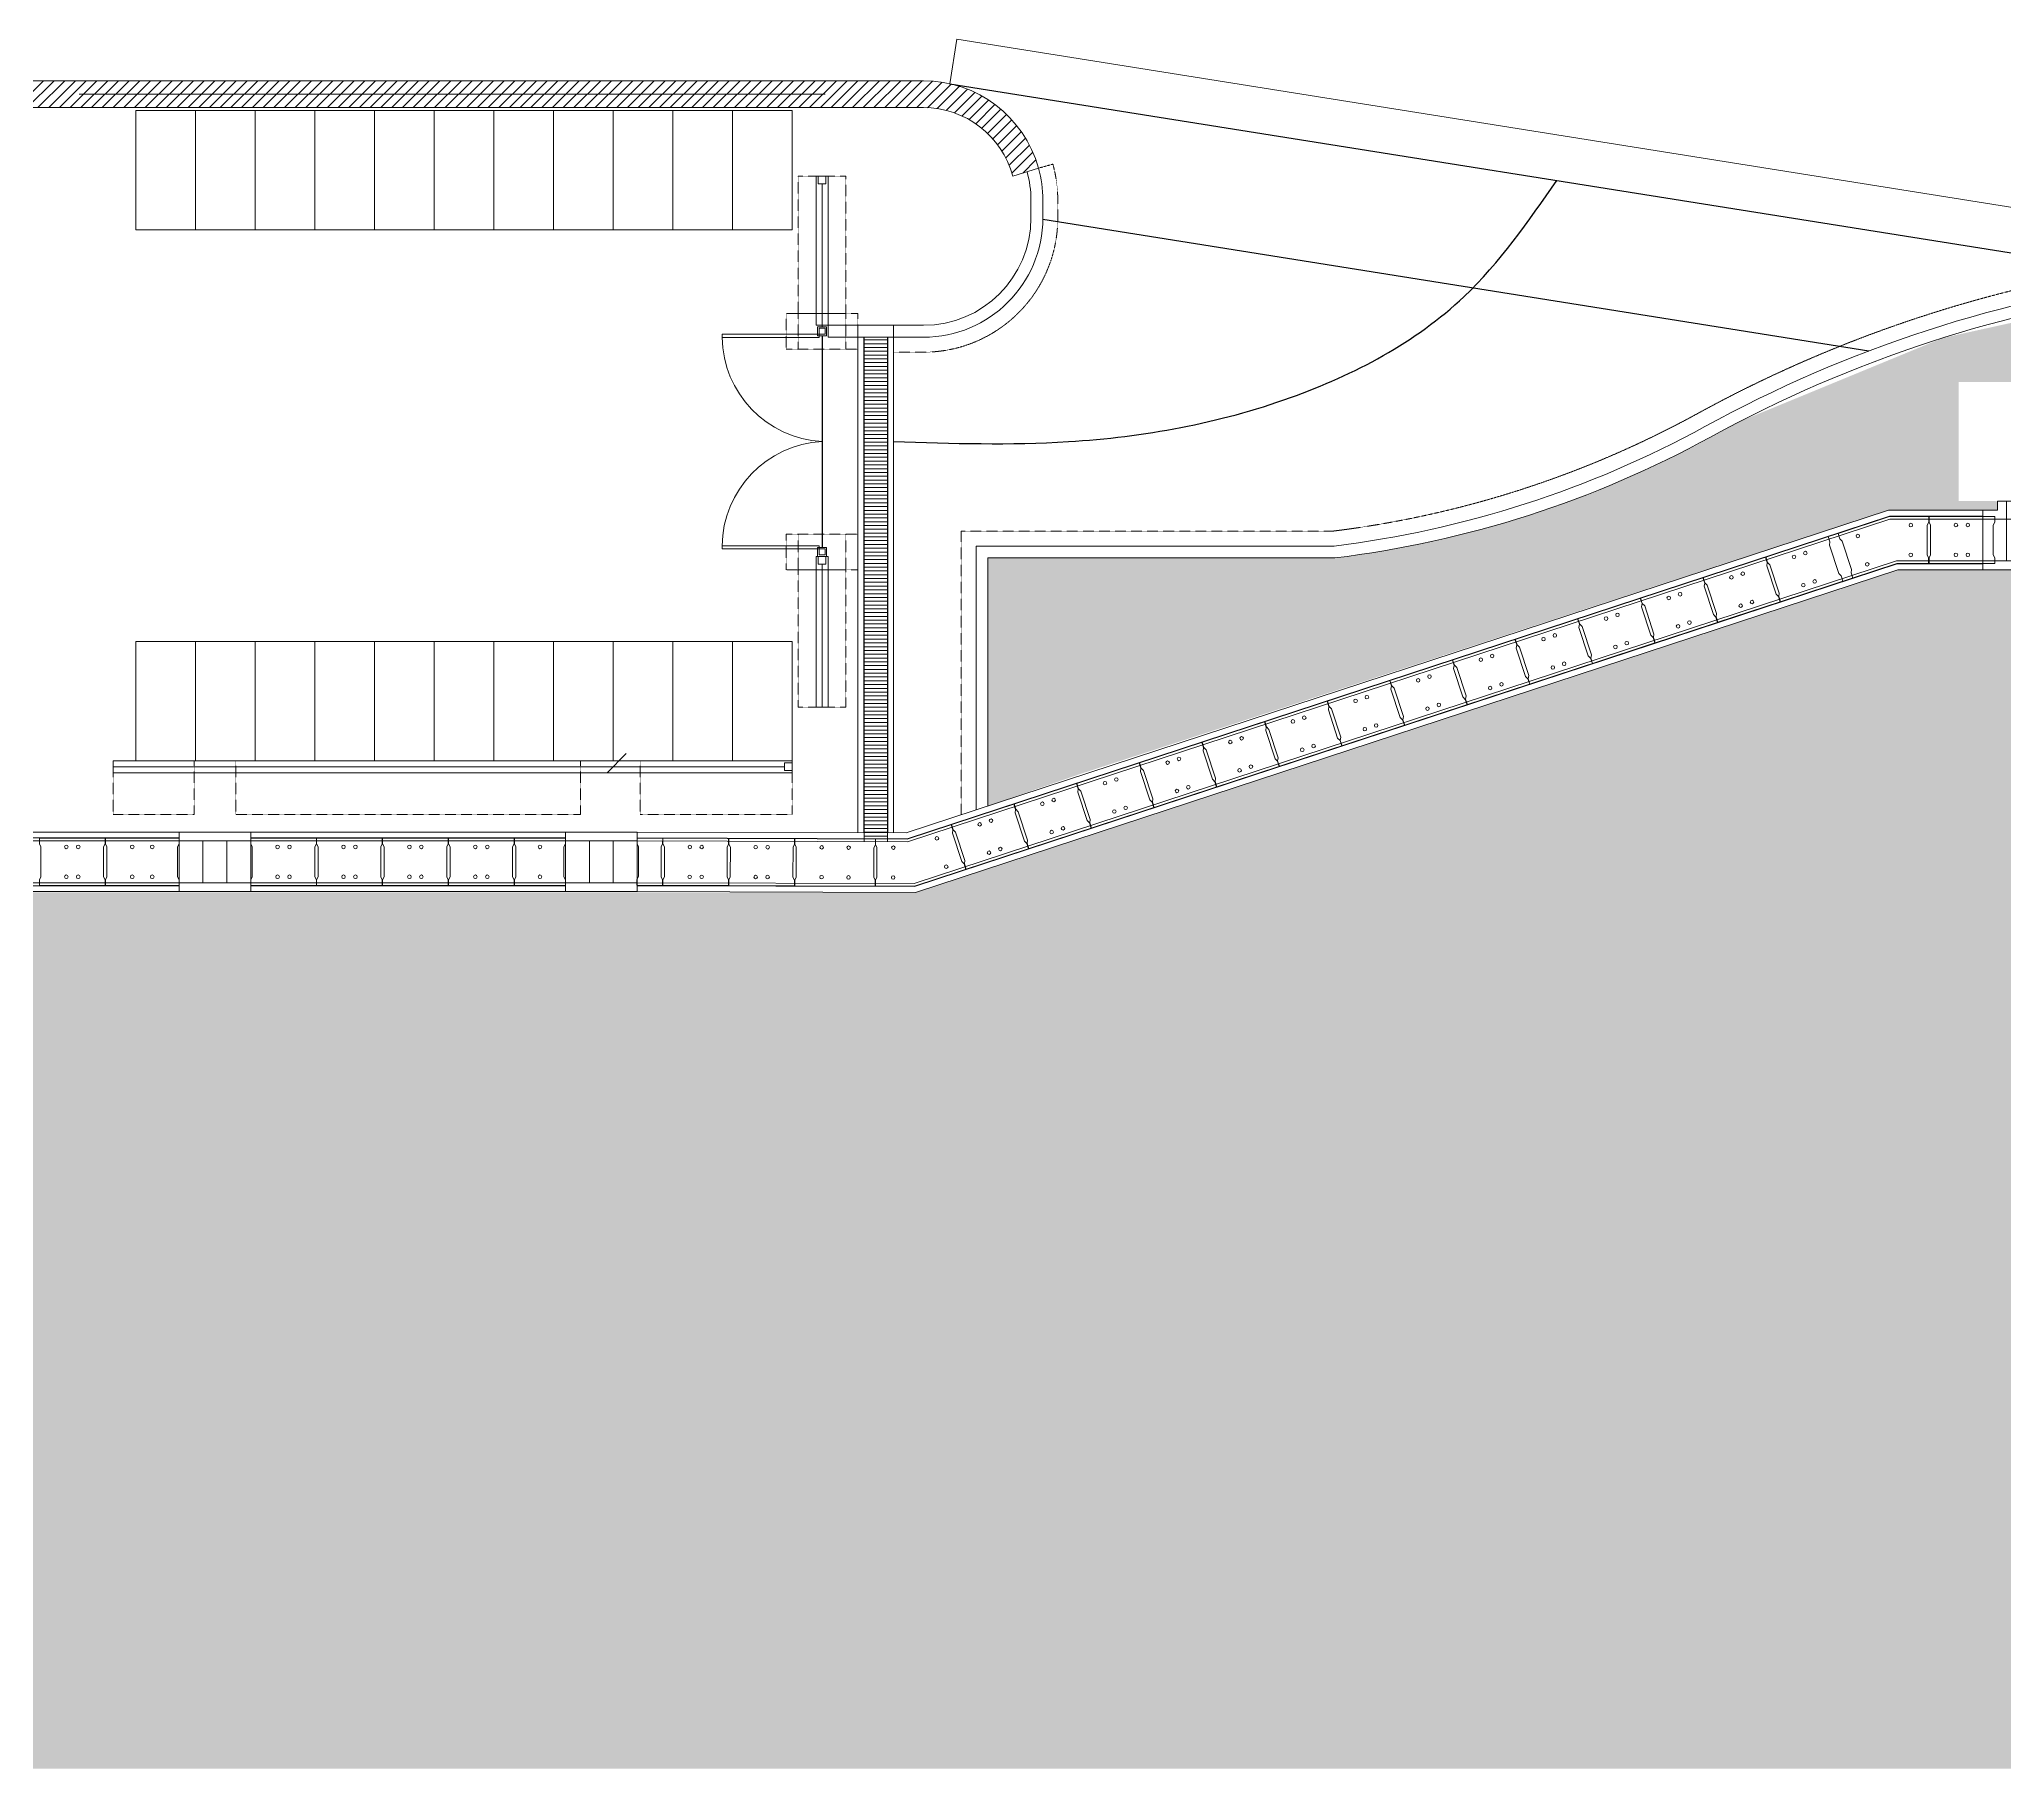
# Model space of a CAD drawing. Header units: millimetres. Extents: x -223101 to 128452, y -22249 to 35606.
# Drawn here: x 55582 to 88519, y -22249 to 6745 of the extents above; entities that cross this region are included whole.
import ezdxf

# ---------------------------------------------------------------- set-up
doc = ezdxf.new("R2010")
doc.units = ezdxf.units.MM
doc.linetypes.add('DASHED2', pattern=[0.375, 0.25, -0.125])
doc.layers.get('Defpoints').update_dxf_attribs({"color": 6})
doc.layers.add('00-Mepduong', color=21, linetype='Continuous')
doc.layers.add('8', color=8, linetype='Continuous')
for name, color, linetype, lineweight in [('1', 1, 'Continuous', 18), ('1.Fence Wall', 2, 'Continuous', 15), ('2.Crash Barrier', 4, 'Continuous', 15), ('3.Curb', 6, 'Continuous', 15), ('ANGLE', 6, 'Continuous', 9), ('ARC_DIM 250', 255, 'Continuous', 5), ('ARC_HATCH', 8, 'Continuous', 0), ('Foundation', 3, 'DASHED2', 9), ('gate', 5, 'Continuous', 9), ('L1-DRAINAGE-LONG_DITCH', 12, 'Continuous', 9), ('TAN CANG-profile- REVISE1$0$8', 17, 'Continuous', 0), ('Trench', 30, 'Continuous', 15), ('trench cover', 74, 'Continuous', 0)]:
    doc.layers.add(name, color=color, linetype=linetype, lineweight=lineweight)
doc.layers.add('ARC-PAKING-AR', color=9, linetype='Continuous', lineweight=0, true_color=0x808080)
doc.styles.add('Metro-Text', font='arial.ttf')
doc.dimstyles.new('A3-250', dxfattribs={"dimscale": 0.25, "dimtxt": 1.6, "dimasz": 1.2, "dimexe": 0.5, "dimexo": 1, "dimgap": 0.5, "dimtad": 3, "dimdec": 0, "dimlfac": 1000, "dimdsep": 46, "dimtxsty": 'Metro-Text', "dimcen": 0, "dimclrd": 256, "dimclre": 256, "dimclrt": 2, "dimazin": 0, "dimtfac": 1, "dimtdec": 0, "dimtix": 1, "dimtmove": 2, "dimatfit": 3, "dimfxl": 6, "dimtfill": 1, "dimtfillclr": 11, "dimtolj": 1, "dimlwd": -1, "dimlwe": -1, "dimarcsym": 2})

# ---------------------------------------------------------------- blocks, each defined once
blk = doc.blocks.new('pk')
at = {"layer": 'ARC-PAKING-AR'}
for points in [[(-10.99982973653823, 1.001886902842671), (-9.999829752370715, 1.001716802595183), (-10.00016995100304, -0.9982831686502323), (-11.0001699347049, -0.9981130686355755)], [(-9.999829753767699, 1.001715219812468), (-8.999829768203199, 1.001545120845549), (-9.0001699635759, -0.9984548486536369), (-10.00016995146871, -0.9982847517821938)], [(-8.999829767737538, 1.001543538062833), (-7.999829782173038, 1.001373439677991), (-8.000169980572537, -0.9986265321495011), (-9.000169964972883, -0.9984564313199371)], [(-7.999829782173038, 1.001371857011691), (-6.99982979753986, 1.00120175734628), (-7.000169994775206, -0.9987982128513977), (-8.000169980339706, -0.9986281146993861)], [(-6.99982979753986, 1.001200174447149), (-5.999829810811207, 1.001030076877214), (-6.000170010142028, -0.9989698951831087), (-7.000169992912561, -0.9987997950520366)], [(-5.999829810811207, 1.001028493861668), (-4.99982982641086, 1.000858394079842), (-5.000170024577528, -0.9991415764670819), (-6.000170010142028, -0.9989714785479009)], [(-4.999829827342182, 1.00085681094788), (-3.999829841777682, 1.000686712563038), (-4.000170038780198, -0.9993132583331317), (-5.000170024111867, -0.9991431593662128)], [(-3.999829841312021, 1.000685131293721), (-2.999829856678843, 1.000515030464157), (-3.000170054379851, -0.9994849405484274), (-4.000170038547367, -0.9993148405337706)], [(-2.999829857144505, 1.000513447797857), (-1.999829871580005, 1.000343348947354), (-2.000170067185536, -0.9996566206682473), (-3.000170053914189, -0.9994865230983123)], [(-1.999829871580005, 1.000341765931807), (-0.9998298860155046, 1.00017166743055), (-1.000170083949342, -0.9998283040476963), (-2.000170068349689, -0.9996582035673782)], [(-0.9998298855498433, 1.000170085113496), (0.0001701000146567822, 0.999999986262992), (-0.0001700981520116329, -0.9999999848660082), (-1.000170081853867, -0.9998298856662586)], [(-11.00134330056608, -7.898112533031963), (-10.00134331430309, -7.898282630951144), (-10.00168351223692, -9.898282602545805), (-11.00168349640444, -9.89811250276398)], [(-10.00134331453592, -7.898284214781597), (-9.001343329902738, -7.898454314563423), (-9.001683527138084, -9.898454284877516), (-10.00168351270258, -9.898284186725505)], [(-9.001343328971416, -7.89845589583274), (-8.001343343174085, -7.898625994916074), (-8.001683541806415, -9.898625966277905), (-9.00168352550827, -9.898455866496079)], [(-8.001343343872577, -7.898627578280866), (-7.001343359006569, -7.898797677480616), (-7.001683557406068, -9.898797648609616), (-8.001683542504907, -9.898627549526282)], [(-7.001343358308077, -7.898799259332009), (-6.001343374373391, -7.898969359463081), (-6.001683569978923, -9.898969328962266), (-7.001683556707576, -9.898799231392331)], [(-6.001343372045085, -7.898970940732397), (-5.001343389041722, -7.899141040514223), (-5.00168358697556, -9.899141012108885), (-6.001683570910245, -9.898970912327059)], [(-5.001343386713415, -7.899142622132786), (-4.00134340301156, -7.899312722263858), (-4.001683599781245, -9.89931269257795), (-5.001683586509898, -9.899142595124431)], [(-4.001343403942883, -7.899314304580912), (-3.001343415817246, -7.899484402849339), (-3.001683615148067, -9.899484375258908), (-4.001683600246906, -9.899314274662174)], [(-3.001343418378383, -7.899485986679792), (-2.001343432813883, -7.899656085879542), (-2.001683631213382, -9.899656057008542), (-3.001683616312221, -9.899485958740115)], [(-2.001343431184068, -7.899657667148858), (-1.001343444688246, -7.899827765882947), (-1.00168364495039, -9.899827738991007), (-2.001683628885075, -9.89965763851069)], [(-1.00134344631806, -7.899829349596985), (-0.001343462616205215, -7.89999944891315), (-0.001683660317212343, -9.899999420391396), (-1.001683645881712, -9.899829322122969)]]:
    blk.add_lwpolyline(points, close=True, dxfattribs=at)
blk = doc.blocks.new('transverse trench P12~13_type1')
at = {"ltscale": 0.5}
for p, q in [((610861.0000369045, 1198477.385168664), (610860.7500369045, 1198477.385168664)), ((610860.7500369045, 1198477.385168664), (610860.7500369045, 1198477.235168664)), ((610861.0000369045, 1198477.535168664), (610861.1500369045, 1198477.535168664)), ((610861.0000369045, 1198477.535168664), (610861.0000369045, 1198477.385168664)), ((610861.1500369045, 1198477.535168664), (610861.5500369045, 1198477.535168664)), ((610861.1500369045, 1198477.535168664), (610861.1500369045, 1198477.385168664)), ((610861.1500369045, 1198477.385168664), (610861.1500369045, 1198477.235168664)), ((610861.5500369045, 1198477.535168664), (610861.7000369045, 1198477.535168664)), ((610861.5500369045, 1198477.535168664), (610861.5500369045, 1198477.385168664)), ((610861.5500369045, 1198477.385168664), (610861.5500369045, 1198477.235168664)), ((610861.7000369045, 1198477.535168664), (610861.7000369045, 1198477.385168664)), ((610861.7000369045, 1198477.385168664), (610861.9500369045, 1198477.385168664)), ((610861.9500369045, 1198477.385168664), (610861.9500369045, 1198477.235168664)), ((610861.1500369045, 1198477.235168664), (610860.7500369045, 1198477.235168664)), ((610860.7500369045, 1198477.235168664), (610860.7500369045, 1198476.535168664)), ((610861.5500369045, 1198477.235168664), (610861.9500369045, 1198477.235168664)), ((610861.9500369045, 1198477.235168664), (610861.9500369045, 1198476.535168664)), ((610861.9500369045, 1198476.535168664), (610860.7500369045, 1198476.535168664)), ((610860.7500369045, 1198476.535168664), (610860.7500369045, 1198476.385168664)), ((610861.9500369044, 1198476.385168664), (610860.7500369045, 1198476.385168664)), ((610861.9500369045, 1198476.535168664), (610861.9500369044, 1198476.385168664))]:
    blk.add_line(p, q, dxfattribs=at)
at = {"layer": '1', "ltscale": 0.5}
for p, q in [((610861.1500369045, 1198477.235168664), (610861.5500369045, 1198477.235168664)), ((610861.1500369045, 1198477.235168664), (610861.1500369045, 1198476.535168664)), ((610861.5500369045, 1198477.235168664), (610861.5500369045, 1198476.535168664))]:
    blk.add_line(p, q, dxfattribs=at)
blk = doc.blocks.new('trench thủ đức')
at = {"ltscale": 0.5}
for p, q in [((147874.8576562405, -6544.130815215409), (146674.8576533794, -6544.148005016148)), ((147874.8576562405, -6544.130815215409), (146674.8576533794, -6544.148005016148)), ((146674.8576533794, -6544.148005016148), (146674.8719799519, -7544.148005314171)), ((146674.8576533794, -6544.148005016148), (146674.8719799519, -7544.148005314171)), ((147874.8576543331, -6544.130814619362), (147874.8598029613, -6694.130814321339)), ((147874.8576543331, -6544.130814619362), (147874.8598029613, -6694.130814321339)), ((154349.8576953411, -6544.03780926019), (153149.8576943874, -6544.054999060929)), ((154349.8576953411, -6544.03780926019), (153149.8576943874, -6544.054999060929)), ((153149.8576943874, -6544.054999060929), (153149.8720169067, -7544.054999060929)), ((153149.8576943874, -6544.054999060929), (153149.8720169067, -7544.054999060929)), ((154349.8576934338, -6544.037808425725), (154349.8598411083, -6694.037808723748)), ((154349.8576934338, -6544.037808425725), (154349.8598411083, -6694.037808723748)), ((147874.859805584, -6694.130815036595), (146674.8598015308, -6694.148005612195)), ((147874.859805584, -6694.130815036595), (146674.8598015308, -6694.148005612195)), ((147874.8598029613, -6694.130814321339), (147874.8698327541, -7394.130814380944)), ((147874.8598029613, -6694.130814321339), (147874.8698327541, -7394.130814380944)), ((154349.859842062, -6694.037808544934), (153149.8598411083, -6694.054998703301)), ((154349.859842062, -6694.037808544934), (153149.8598411083, -6694.054998703301)), ((154349.8598411083, -6694.037808723748), (154349.8698716164, -7394.037808306515)), ((154349.8598411083, -6694.037808723748), (154349.8698716164, -7394.037808306515)), ((147874.8698327541, -7394.130814380944), (146674.8698308468, -7394.148005314171)), ((147874.8698327541, -7394.130814380944), (146674.8698308468, -7394.148005314171)), ((147874.8719785213, -7544.130813963711), (146674.8719799519, -7544.148005314171)), ((147874.8719785213, -7544.130813963711), (146674.8719799519, -7544.148005314171)), ((147874.8698327541, -7394.130814380944), (147874.8719785213, -7544.130813963711)), ((147874.8698327541, -7394.130814380944), (147874.8719785213, -7544.130813963711)), ((154349.8698716164, -7394.037808306515), (153149.8698716164, -7394.054999001324)), ((154349.8698716164, -7394.037808306515), (153149.8698716164, -7394.054999001324)), ((154349.8720188141, -7544.037808246911), (153149.8720197678, -7544.054998643696)), ((154349.8720188141, -7544.037808246911), (153149.8720197678, -7544.054998643696)), ((154349.8698716164, -7394.037808306515), (154349.8720188141, -7544.037808246911)), ((154349.8698716164, -7394.037808306515), (154349.8720188141, -7544.037808246911))]:
    blk.add_line(p, q, dxfattribs=at)
at = {"layer": '1', "ltscale": 0.5}
for p, q in [((147074.8598041534, -6694.142274864018), (147074.8698318005, -7394.142275162041)), ((147074.8598041534, -6694.142274864018), (147074.8698318005, -7394.142275162041)), ((147474.8598017693, -6694.136545367539), (147474.8698298931, -7394.13654435426)), ((147474.8598017693, -6694.136545367539), (147474.8698298931, -7394.13654435426)), ((153549.8598439693, -6694.049268908799), (153549.8698720932, -7394.049268908799)), ((153549.8598439693, -6694.049268908799), (153549.8698720932, -7394.049268908799)), ((153949.8598406315, -6694.043538101017), (153949.8698704243, -7394.043538697064)), ((153949.8598406315, -6694.043538101017), (153949.8698704243, -7394.043538697064))]:
    blk.add_line(p, q, dxfattribs=at)
at = {"layer": 'L1-DRAINAGE-LONG_DITCH', "ltscale": 0.011, "flags": 128}
for points in [[(176900.1653053761, -1147.475910373032), (175320.1096093655, -1147.498545534909), (158859.3618898392, -6557.549840815365), (154349.8576953411, -6544.03780926019)], [(176900.1667392254, -1247.475910551846), (175336.1221807003, -1247.498317189515), (158875.2277524471, -6657.597829468548), (154349.8591265678, -6644.007949359715)], [(176900.1668102741, -1252.475910849869), (175336.9228093624, -1252.498305208981), (158876.0210466385, -6662.600228734314), (154349.859197855, -6649.007972128689)], [(176900.178129673, -2042.475910790265), (175463.4221289158, -2042.496493406594), (159000.8539481163, -7453.146106250584), (154349.8705127239, -7439.006631083786)], [(176900.1781990528, -2047.475910849869), (175464.2227554321, -2047.496481128037), (159001.6471526623, -7458.148535676301), (154349.87058568, -7444.006654925644)], [(176900.1796329021, -2147.475910671055), (175480.2353293896, -2147.496252425015), (159017.5112020969, -7558.197119541466), (154349.8720188141, -7544.037808246911)], [(136599.8576562405, -6544.296124584973), (146674.8576557636, -6544.237485773861)], [(147874.8576562405, -6544.130815215409), (153149.8576939106, -6544.05485714227)], [(136599.8582398891, -6644.296124763787), (146674.8582394123, -6644.237485952675)], [(147874.8590960503, -6644.130815513432), (153149.8591339588, -6644.054857440293)], [(147874.8591649532, -6649.130815573037), (153149.8592069149, -6649.054857201874)], [(146674.870544672, -7444.148003406823), (136599.8705451488, -7444.29281116277)], [(146674.8719818592, -7544.148003287613), (136599.8719809055, -7544.292811580002)], [(153149.8705818653, -7444.054999120533), (147874.8705432415, -7444.13081420213)], [(153149.8720166683, -7544.054999060929), (147874.8719785213, -7544.130813963711)]]:
    blk.add_lwpolyline(points, dxfattribs=at)
at = {"layer": 'L1-DRAINAGE-LONG_DITCH', "ltscale": 2}
for points in [[(176900.1674544811, -1297.475910790265), (175344.1284687519, -1297.498201914132), (158883.0842854977, -6707.646932549775), (154349.8597736359, -6689.286426253617)], [(176900.1774833202, -1997.475910253823), (175456.2164723873, -1997.496595747769), (158993.7888088226, -7408.100027747452), (154349.8698699474, -7394.007175453007)], [(146674.8598029613, -6694.148003228009), (136599.8598058224, -6694.292812295258)], [(153149.8598411083, -6694.054998703301), (147874.859805584, -6694.130815036595)], [(136573.4911587238, -7394.293172605336), (146674.8698294163, -7394.148003168404)], [(147874.8698296547, -7394.130830831826), (153149.8698709011, -7394.055263765156)]]:
    blk.add_lwpolyline(points, dxfattribs=at)
at = {"layer": 'trench cover'}
for points in [[(174725.8106195927, -2287.4699556306), (175463.4767782688, -2042.837775535882), (175994.1468658447, -2044.249529846013), (175994.3995931149, -1949.249865241349), (175969.5326998234, -1899.183534927666), (175970.8628540039, -1399.185304529965), (175995.9957821369, -1349.251989074051), (175996.2485108376, -1254.252325542271), (175336.9228093624, -1252.498305208981), (174477.1405308247, -1537.62784833461), (174507.0438959599, -1627.798734612763), (174546.5116870403, -1667.387788780034), (174703.8978221416, -2141.971401281655), (174695.9072539806, -2197.29906899482)], [(176001.0721790791, -1252.479790695012), (176001.0735425949, -1347.47979093343), (176026.0742590427, -1397.479432709515), (176026.0814211369, -1897.479432411492), (176001.0821380615, -1947.479790873826), (176001.0835003853, -2042.479790754616), (177101.0835001469, -2042.464032657444), (177101.0821363926, -1947.464032478631), (177076.0814216137, -1897.464390642941), (177076.0742602348, -1397.464391060174), (177101.073543787, -1347.464032657444), (177101.0721809864, -1252.464032180607)], [(173265.9213383198, -1933.161443717778), (173295.5834197998, -2023.411988325417), (173334.9451863766, -2063.106463380158), (173491.0614159107, -2538.109329290688), (173482.9228971004, -2593.41542763263), (173512.5849802494, -2683.665971942246), (174557.5912861824, -2340.210267014802), (174527.929202795, -2249.959722407162), (174488.5674369335, -2210.265247292817), (174332.4512059689, -1735.262381143868), (174340.5897259712, -1679.95628220588), (174310.9276411533, -1589.705738611519)], [(172216.1650021076, -2278.178310938179), (172245.8270876408, -2368.428855784237), (172285.1888551712, -2408.123330838978), (172441.3050844669, -2883.126197166741), (172433.1665627956, -2938.432294972241), (172462.8286445141, -3028.682839758694), (173507.8349518776, -2685.22713471204), (173478.1728699207, -2594.976589925587), (173438.811101675, -2555.282113917172), (173282.6948726177, -2080.279248721898), (173290.8333928585, -2024.973150379956), (173261.171308279, -1934.722605772316)], [(171166.408667326, -2623.195178754628), (171196.070753336, -2713.445723302662), (171235.4325175285, -2753.140198238194), (171391.5487508774, -3228.143064506352), (171383.4102268219, -3283.449162371457), (171413.072314024, -3373.699707217515), (172458.0786173344, -3030.24400151521), (172428.4165322781, -2939.993457563221), (172389.0547683239, -2900.298982389271), (172232.9385383129, -2425.296116121113), (172241.0770571232, -2369.990018494427), (172211.4149749279, -2279.739473409951)], [(170116.6523368359, -2968.212046153843), (170146.3144185543, -3058.462591059506), (170185.6761858463, -3098.157065577805), (170341.7924158573, -3573.159931726754), (170333.6538953781, -3628.466029651463), (170363.3159763813, -3718.716574020684), (171408.3222825527, -3375.260869391263), (171378.6601996422, -3285.010324545205), (171339.2984340191, -3245.315850146115), (171183.1822054386, -2770.312983460724), (171191.3207261562, -2715.00688559562), (171161.6586387157, -2624.756341166794)], [(169066.8960008621, -3313.228913374245), (169096.5580847263, -3403.47945792228), (169135.9198524952, -3443.173933275044), (169292.0360822678, -3918.176799662411), (169283.8975598812, -3973.482897527516), (169313.5596444607, -4063.733442254364), (170358.5659503937, -3720.277737088501), (170328.9038660526, -3630.027192421257), (170289.5420982838, -3590.332716889679), (170133.4258680344, -3115.329850740731), (170141.5643894672, -3060.023752756417), (170111.9023058414, -2969.773207850754)], [(168017.1396672726, -3658.245781250298), (168046.801748991, -3748.496325202286), (168086.1635153294, -3788.190800733864), (168242.2797460556, -4263.193666346371), (168234.1412250996, -4318.499765463173), (168263.8033106327, -4408.750309713185), (169308.8096144199, -4065.294603772461), (169279.1475305557, -3975.044059045613), (169239.7857644558, -3935.349584706128), (169083.6695344448, -3460.34671843797), (169091.8080565929, -3405.040620692074), (169062.145970583, -3314.790075726807)], [(166967.3833310604, -4003.26264835149), (166997.0454156399, -4093.513193614781), (167036.4071815014, -4133.207668371499), (167192.5234115124, -4608.210534460843), (167184.3848927021, -4663.516632147133), (167214.0469758511, -4753.767176933587), (168259.053280592, -4410.311471886933), (168229.3911967278, -4320.06092710048), (168190.0294325352, -4280.366452284157), (168033.9132010937, -3805.363586075604), (168042.0517225266, -3750.057487852871), (168012.3896374702, -3659.806943483651)], [(165917.6269979477, -4348.279515810311), (165947.2890822887, -4438.530060060322), (165986.6508476734, -4478.224535830319), (166142.7670795918, -4953.227401979268), (166134.6285579205, -5008.533499903977), (166164.2906417847, -5098.78404469043), (167209.2969477177, -4755.328339405358), (167179.6348631382, -4665.077794797719), (167140.273096323, -4625.38331938535), (166984.1568677425, -4150.380453653634), (166992.295386076, -4095.074355311692), (166962.6333060265, -4004.823810942471)], [(164867.870664835, -4693.296383447945), (164897.5327484608, -4783.546928055584), (164936.8945128918, -4823.241402752697), (165093.0107443333, -5298.244268901646), (165084.8722243309, -5353.550367482007), (165114.534308672, -5443.800912089646), (166159.5406112671, -5100.345206327736), (166129.8785307407, -5010.094662196934), (166090.5167636871, -4970.400187022984), (165934.4005331993, -4495.397320754826), (165942.5390517712, -4440.091223187745), (165912.8769700527, -4349.840678341687)], [(163818.1143314838, -5038.313251145184), (163847.7764117718, -5128.563795931637), (163887.138181448, -5168.258270688355), (164043.2544076443, -5643.261136777699), (164035.1158897877, -5698.567234702408), (164064.7779715061, -5788.81777895242), (165109.7842772007, -5445.362074322999), (165080.1221945286, -5355.111528880894), (165040.7604291439, -5315.417054660618), (164884.6441972256, -4840.414188273251), (164892.7827210426, -4785.108090467751), (164863.1206338406, -4694.857545442879)], [(162768.3579978943, -5383.33011842519), (162798.0200784206, -5473.58066303283), (162837.3818461895, -5513.275138266385), (162993.4980742931, -5988.278004474938), (162985.3595564365, -6043.584102340043), (163015.0216393471, -6133.834646947682), (164060.0279424191, -5790.37894166261), (164030.3658611774, -5700.128397233784), (163991.0040929317, -5660.43392188102), (163834.8878626823, -5185.431055910885), (163843.0263850689, -5130.124957151711), (163813.3643021584, -5039.874413199723)], [(161718.6016623974, -5728.346986062825), (161748.2637469769, -5818.597530610859), (161787.6255106926, -5858.292005546391), (161943.7417416573, -6333.294871874154), (161935.6032214165, -6388.600970037282), (161965.2653038502, -6478.851513929665), (163010.2716085911, -6135.395808942616), (162980.6095273495, -6045.145264871418), (162941.2477595806, -6005.450789518654), (162785.1315295696, -5530.447923369706), (162793.2700498104, -5475.141825564206), (162763.6079671383, -5384.891280896962)], [(160668.8453292847, -6073.363853521645), (160698.5074095726, -6163.614398010075), (160737.8691782951, -6203.308872707188), (160893.985407114, -6678.311738856137), (160885.8468873501, -6733.617837376893), (160915.5089690685, -6823.868381567299), (161960.515276432, -6480.412676639855), (161930.8531925678, -6390.162132389843), (161891.4914262295, -6350.467657215893), (161735.375194788, -5875.464790947735), (161743.5137174129, -5820.158692963421), (161713.8516333103, -5729.908148594201)], [(159619.0889923573, -6418.380720503628), (159648.751077652, -6508.631265349686), (159688.1128416061, -6548.32574082166), (159844.2290709019, -7023.328607268631), (159836.0905535221, -7078.634704358876), (159865.7526361942, -7168.885249562562), (160910.7589418888, -6825.429544277489), (160881.096858263, -6735.178999789059), (160841.7350907326, -6695.4845244959), (160685.6188626289, -6220.481658406556), (160693.7573812008, -6165.175560124218), (160664.0952994823, -6074.925015754998)], [(159614.2148959637, -6419.565032847226), (158876.0210466385, -6662.600228734314), (158345.3552560806, -6660.04003406316), (158344.8969347477, -6755.03892917186), (158369.6554238796, -6805.158957906067), (158367.2432019711, -7305.153138525784), (158342.002270937, -7355.031946130097), (158341.5439491272, -7450.030840344727), (159000.8643124104, -7453.211728520691), (159861.2616391182, -7169.943540401757), (159831.5534870625, -7079.708150096238), (159792.171463728, -7040.033775158226), (159635.8127624989, -6565.110668368638), (159643.923047781, -6509.800423033535)], [(144334.8591587543, -6649.28326202184), (144334.8597137928, -6744.283262379467), (144359.8600049019, -6794.283116526902), (144359.8629145622, -7294.28311688453), (144334.8632047176, -7344.283262439072), (144334.8637578487, -7439.283262260258), (145434.8637588024, -7439.27685970813), (145434.8632071018, -7344.276860125363), (145409.8629162312, -7294.277005560696), (145409.8600046635, -6794.277005441487), (145434.8597147465, -6744.276860184968), (145434.8591611385, -6649.276860125363)], [(145439.8591609001, -6649.276830919087), (145439.8597152233, -6744.276830919087), (145464.860006094, -6794.276685543358), (145464.8629143238, -7294.27668530494), (145439.8632073402, -7344.276830978692), (145439.8637588024, -7439.276830919087), (146674.8639326096, -7439.268494613469), (146674.8633806705, -7344.268494851887), (146649.863088131, -7294.268640108407), (146649.8601760864, -6794.268639989197), (146674.8598861694, -6744.26849437505), (146674.8593342304, -6649.268494732678)], [(147874.8591649532, -6649.130815573037), (147874.8609788418, -6744.130815275013), (147899.8619303703, -6794.130338855088), (147899.8714601994, -7294.130338437855), (147874.8724126816, -7344.13081497699), (147874.8742239475, -7439.130815394223), (148974.8742234707, -7439.109848745167), (148974.8724133968, -7344.109849222004), (148949.8714592457, -7294.11032564193), (148949.8619318008, -6794.110325761139), (148974.860976696, -6744.1098491624), (148974.859167099, -6649.109849222004)], [(148979.8591649532, -6649.109753973782), (148979.8609774113, -6744.109754033387), (149004.8619291782, -6794.109277255833), (149004.8714597225, -7294.109277434647), (148979.87241292, -7344.109753377736), (148979.8742237091, -7439.109753675759), (150079.8742222786, -7439.088787324727), (150079.8724133968, -7344.088787861168), (150054.871458292, -7294.089264042675), (150054.8619318008, -6794.089264340699), (150079.8609788418, -6744.088787861168), (150079.8591654301, -6649.088788039982)], [(150084.8591647148, -6649.088692374527), (150084.8609774113, -6744.088692672551), (150109.8619287014, -6794.088215716183), (150109.8714587688, -7294.088215894997), (150084.8724110126, -7344.088692732155), (150084.8742244244, -7439.088692553341), (151184.8742222786, -7439.067725904286), (151184.8724133968, -7344.067726440728), (151159.8714590073, -7294.068202026188), (151159.8619301319, -6794.068203039467), (151184.8609755039, -6744.067725785077), (151184.8591668606, -6649.067726679146)], [(151189.859164238, -6649.080494232476), (151189.8609769344, -6744.080493755639), (151214.8619282246, -6794.080017395318), (151214.8714606762, -7294.080017097294), (151189.8724112511, -7344.080493815243), (151189.8742244244, -7439.080493696034), (152289.8742241859, -7439.059527762234), (152289.8724114895, -7344.059527225792), (152264.8714592457, -7294.060003824532), (152264.8619310856, -6794.060004420578), (152289.8609750271, -6744.059527941048), (152289.8591644764, -6649.059528000653)], [(152294.8591668606, -6649.072295434773), (152294.8609774113, -6744.072295196354), (152319.8619301319, -6794.071819014847), (152319.8714594841, -7294.071819074452), (152294.8724133968, -7344.072295255959), (152294.8742229939, -7439.072294838727), (153149.8741457462, -7439.054839082062), (153149.8723344803, -7344.05483854562), (153124.8713831902, -7294.055315621197), (153124.8618507385, -6794.055315382779), (153149.860896349, -6744.054839260876), (153149.8590881824, -6649.054839022458)], [(154349.9058532715, -6645.657336182892), (154349.6212031841, -6740.65690947324), (154374.4712731838, -6790.731593258679), (154372.9731070995, -7290.729348726571), (154347.82340312, -7340.654216296971), (154347.5387518406, -7435.653789944947), (154776.5058362484, -7438.959368474782), (154776.7904903889, -7343.959795244038), (154751.9404156208, -7293.885111577809), (154753.4385826588, -6793.887355811894), (154778.5882880688, -6743.962488301098), (154778.8729412556, -6648.96291512996)], [(154783.8729381561, -6648.962914653122), (154783.5882861614, -6743.96248883754), (154808.4383606911, -6794.037172503769), (154806.9401946068, -7294.034928031266), (154781.7904884815, -7343.95979500562), (154781.5058386326, -7438.959368832409), (155881.5009000301, -7442.255334027112), (155881.7855494022, -7347.255760021508), (155856.9354777336, -7297.181076414883), (155858.4336473942, -6797.183320887387), (155883.58335042, -6747.258453734219), (155883.8680016994, -6652.258880145848)], [(155888.8680000305, -6652.258879669011), (155888.5833485126, -6747.258453316987), (155913.4334216118, -6797.333137579262), (155911.9352543354, -7297.330892749131), (155886.7855489254, -7347.255760021508), (155886.5008997917, -7442.255332894623), (156986.4959623814, -7445.551298864186), (156986.7806117535, -7350.551724620163), (156961.9305422306, -7300.477040834725), (156963.4287068844, -6800.479285545647), (156988.5784113407, -6750.554418332875), (156988.8630626202, -6655.554845102131)], [(156993.8630640507, -6655.554844684899), (156993.5784127712, -6750.554418630898), (157018.4284844398, -6800.629102654755), (157016.9303190708, -7300.626858063042), (156991.7806127071, -7350.551725275815), (156991.4959628582, -7445.551298983395), (158342.8956258297, -7451.936897225678), (158343.1802766323, -7356.937323518097), (158318.3302047253, -7306.862639375031), (158319.8283720016, -6806.864884145558), (158344.9780743122, -6756.940016932786), (158345.2627272606, -6661.940443344414)]]:
    blk.add_lwpolyline(points, close=True, dxfattribs=at)
for centre in [(174807.5326740742, -1580.825415857136), (175695.8638279438, -1398.453717418015), (176451.0742573738, -1397.473344750702), (176651.0742590427, -1397.470479257405), (173738.6976230145, -1930.407668121159), (173928.6987705231, -1867.961176283658), (175694.5336711407, -1898.451948232949), (176451.0814197063, -1897.473344810307), (176651.0814216137, -1897.470478959382), (172688.9412910938, -2275.424535699189), (172878.942435503, -2212.978043325245), (174964.9188096523, -2055.409028537571), (171639.1849553585, -2620.441402979195), (171829.1861019135, -2557.994911201298), (173894.8138542175, -2405.410534329712), (174084.8149983883, -2342.964042253792), (170589.4286201, -2965.458270676434), (170779.4297676086, -2903.011778838933), (172845.0575199127, -2750.427401728928), (173035.0586650372, -2687.980910010636), (169539.6722884178, -3310.475138135254), (169729.6734340191, -3248.028646297753), (171795.3011856079, -3095.444269008934), (171985.3023331165, -3032.997777469456), (168679.9170997143, -3593.045513696969), (170745.5448520184, -3440.461136706173), (170935.5459988117, -3378.014644987881), (167630.1607658863, -3938.062381215394), (168489.9159514904, -3655.492005176842), (169695.7885186672, -3785.478004403412), (169885.7896621227, -3723.031512565911), (166580.404430151, -4283.079248793423), (167440.1596190929, -4000.5088731125), (168646.0321810246, -4130.494871564209), (168836.0333268642, -4068.048379845917), (165530.6480953693, -4628.09611595422), (166390.4032847881, -4345.525740630925), (167596.2758481503, -4475.511739201844), (167786.2769966125, -4413.065247423947), (165340.6469511986, -4690.542607732117), (166546.5195147991, -4820.528606899083), (166736.5206587315, -4758.082115061581), (164290.8906152248, -5035.559475727379), (164480.891762495, -4973.112983770669), (165496.7631809711, -5165.545473761857), (165686.7643272877, -5103.098982043564), (163241.1342833042, -5380.576342947781), (163431.1354269981, -5318.129851229489), (164447.0068464279, -5510.562341816723), (164637.007992506, -5448.115849919617), (162191.3779480457, -5725.593210764229), (162381.3790953159, -5663.146718271077), (163397.2505133152, -5855.579209335148), (163587.2516562939, -5793.132717140019), (161141.6216132641, -6070.610077567399), (161331.6227591038, -6008.16358602792), (162347.4941766262, -6200.596076376736), (162537.4953229427, -6138.149584837258), (160091.8652799129, -6415.626945562661), (160281.8664240837, -6353.180454142392), (161297.7378413677, -6545.612944371998), (161487.7389895916, -6483.166452474892), (144784.8600058556, -6794.280643232167), (144984.8600034714, -6794.279478497803), (145889.8600041866, -6794.274211831391), (146224.860175848, -6794.271113403141), (148324.8619310856, -6794.12223828584), (148524.8619294167, -6794.11842597276), (149429.8619303703, -6794.101177044213), (149629.8619296551, -6794.09736443311), (150534.8619282246, -6794.080115683377), (150734.8619291782, -6794.076303429902), (151639.861928463, -6794.071916945279), (151839.8619315624, -6794.068104930222), (152722.3741834164, -6794.063718564808), (155233.4364495277, -6795.31061322242), (155433.435551405, -6795.909880168736), (156338.4315140247, -6798.606578536332), (156538.430614233, -6799.205844707787), (157443.4265768528, -6801.902543492615), (157894.8302772045, -6805.591442830861), (158644.6522209644, -6806.485678441823), (159374.6050522327, -6651.107953257859), (160247.9815073013, -6890.629811652005), (160437.9826550484, -6828.183319993317), (159530.9637544155, -7126.031059987843), (144784.8629159927, -7294.280643172562), (144984.8629152775, -7294.279479034245), (145889.8629150391, -7294.274211533368), (146224.8630888462, -7294.271113879979), (148324.8714606762, -7294.122238107026), (148524.8714606762, -7294.118426270783), (149429.8714616299, -7294.101176925004), (149629.871461153, -7294.097364969552), (150534.871461153, -7294.080115564167), (150734.8714578152, -7294.07630366832), (151639.8714601994, -7294.071916885674), (151839.8714578152, -7294.068105049431), (152722.383715868, -7294.063718445599), (155231.9382851124, -7295.308368749917), (155431.937387228, -7295.907635338604), (156336.9333484173, -7298.604333646595), (156536.9324481487, -7299.203600235283), (157441.9284074306, -7301.900299437344), (157893.3321115971, -7305.589198477566), (158642.2400040627, -7306.4798598364)]:
    blk.add_circle(centre, 29.99999999999994, dxfattribs=at)
at = {"xscale": 1000, "yscale": 1000, "zscale": 1000, "rotation": 0.000820792431805243}
blk.add_blockref('transverse trench P12~13_type1', (-610666680.9846882, -1198487283.425848), dxfattribs=at)
blk = doc.blocks.new('*D22')
at = {"layer": 'ARC_DIM 250', "transparency": 16777216}
for p, q in [((70840.20965614956, 6001.213011839822), (70958.81334292282, 6745.355362730452)), ((70959.0899290187, 6745.184701863331), (91303.64824835824, 3502.606693019703)), ((91185.36049678893, 2758.540565136864), (91303.96418356219, 3502.682916027501))]:
    blk.add_line(p, q, dxfattribs=at)
for points in [[(70959.0977988403, 6745.234078638314), (70959.08205919708, 6745.135325088348), (70958.79366836879, 6745.231920792992)], [(91303.65611817985, 3502.656069794686), (91303.64037853663, 3502.55731624472), (91303.94450900816, 3502.559474090041)]]:
    blk.add_solid(points, dxfattribs=at)
at = {"layer": 'Defpoints', "color": 0, "transparency": 16777216}
for p in [(70840.17030704151, 6000.966127964903), (91303.94450900816, 3502.559474090041), (91185.32114768088, 2758.293681261945, 0.0827075677687617)]:
    blk.add_point(p, dxfattribs=at)
at = {"layer": 'ARC_DIM 250', "color": 2, "transparency": 16777216, "insert": (81131.42090818916, 5124.220822959202), "char_height": 0.4, "attachment_point": 5, "rotation": 350.9441919918182, "style": 'Metro-Text', "bg_fill": 3, "box_fill_scale": 1.1, "bg_fill_color": 256, "bg_fill_true_color": 13158600, "bg_fill_transparency": 0}
blk.add_mtext('\\A1;20601944', dxfattribs=at)

msp = doc.modelspace()

# ---------------------------------------------------------------- hatches: boundary and pattern name
at = {"layer": 'ARC_HATCH', "ltscale": 0.8}
h = msp.add_hatch(dxfattribs=at)
h.set_pattern_fill('ANSI31', color=256, scale=39.99999999999999, angle=-61.06045100000868)
h.set_pattern_definition([(45, (-68750.00000094308, -11126.97625148518), (-89.80256121069155, 89.8025612106915), [])])
edge = h.paths.add_edge_path()
edge.add_line((70400.0220810551, 6049.999999088817), (13940.3582334785, 6050.000013464363))
edge.add_line((13940.3582334785, 6050.000013464363), (13940.35823344381, 5599.999999015126))
edge.add_line((13940.35823344381, 5599.999999015126), (70400.0166322164, 5599.999999020132))
edge.add_arc((70400.01663209673, 4049.999998951884), 1550.000000068248, 14.955248455701906, 89.99999999557622, ccw=False)
edge.add_line((71897.51454437908, 4450.000002603978), (72327.16211901407, 4584.892766407691))
edge.add_arc((70400.02208051342, 4050.007165442134), 1999.992833515309, 15.5122120579573, 90.00015608593985)
at = {"layer": 'ARC_HATCH'}
h = msp.add_hatch(dxfattribs=at)
h.set_pattern_fill('ANSI31', color=256, scale=19.99999999999997, angle=253.9395489999913)
h.set_pattern_definition([(1.90833280887811e-14, (-68749.99999926484, -3564.981987028383), (3.552713678800501e-15, 63.49999999999991), [])])
h.paths.add_polyline_path([(69404.99999668112, 1750.015411770903), (69794.99999806995, 1750.015411823406), (69794.999997371, -6657.236636325717), (69404.99999842176, -6656.065449311165)])
at = {"layer": 'TAN CANG-profile- REVISE1$0$8'}
h = msp.add_hatch(dxfattribs=at)
h.set_pattern_fill('GRASS', color=256, scale=69.99999999999996, angle=-61.06045100000868)
h.set_pattern_definition([(90, (-68749.99999894237, 249297.8143142943), (-1257.2358568, 1257.235856799999), [333.3749999999998, -2181.096713599999]), (45, (-68749.99999894237, 249297.8143142943), (-1257.235856949681, 1257.235856949681), [333.3749999999997, -1444.624999999998]), (135, (-68749.99999894237, 249297.8143142943), (-1257.235856949681, -1257.235856949681), [333.3749999999999, -1444.624999999999])])
h.paths.add_polyline_path([(9582.210082958336, -9609.04084289237), (9581.942400260246, -8049.891025039833), (9581.942399949417, -8048.910782068269), (9582.210082532023, -9608.060599711956)], flags=16)
edge = h.paths.add_edge_path(flags=16)
edge.add_arc((-62772.1654053455, -13395.44649859029), 457.7904711896107, 35.00000001340073, 144.9999999770538)
edge.add_arc((-63522.16540557554, -13395.44649855723), 457.7904709457905, 35.00000000198852, 144.9999999770538)
edge.add_arc((-64272.16540525097, -13395.44649903476), 457.7904710195357, 35.00000008892122, 144.9999999380741)
edge.add_arc((-65022.16540530801, -13395.44649931462), 457.7904714703035, 35.00000006827929, 144.9999999188712)
edge.add_arc((-65772.16540548031, -13395.44649938587), 457.790471251065, 35.00000008584463, 144.9999998990944)
edge.add_arc((-66522.16540555947, -13395.44649913313), 457.7904714457218, 35.00000003930171, 144.9999999252722)
edge.add_arc((-67272.16540562513, -13395.44649791927), 457.7904704335684, 34.99999995018653, 145.0000000090587)
edge.add_arc((-68022.16540505632, -13395.44649785315), 457.79047045815, 34.99999997916411, 145.000000087592)
edge.add_arc((-68772.16540524235, -13395.4464988854), 457.7904709826631, 35.00000004545487, 144.9999999252722)
edge.add_arc((-69522.16540520603, -13395.44649884128), 457.7904710072448, 35.00000007443242, 144.9999999444751)
edge.add_arc((-70272.16540484584, -13395.44649889041), 457.790470994954, 35.00000005994366, 144.9999999578509)
edge.add_arc((-71022.16540520487, -13395.44649960962), 457.7904717387055, 35.00000010866906, 144.9999998670895)
edge.add_arc((-71772.16540524841, -13395.44649892859), 457.7904710072448, 35.00000007443242, 144.9999999706528)
edge.add_arc((-71831.58522182063, -13583.56387859432), 550.197256988907, 125.0000001812105, 234.9999997965789)
edge.add_arc((-71884.58757880807, -14409.25908536569), 457.7904706896794, 124.9999999760875, 235.0000000291224)
edge.add_arc((-71884.58757778665, -15159.25908528536), 457.7904710195357, 125.0000000889212, 234.9999999380741)
edge.add_arc((-71884.58757842111, -15909.25908516685), 457.7904708300258, 125.0000000035268, 235.0000000291224)
edge.add_arc((-71848.23352927773, -16453.08503373375), 343.3110355949394, 150.5438045187122, 260.5438042389884)
edge.add_arc((-71529.63730605121, -16529.15315887122), 457.7904710072448, 215.0000000744324, 324.9999999054954)
edge.add_arc((-70779.63730652689, -16529.15315861336), 457.7904712756468, 215.0000001148222, 324.9999998990943)
edge.add_arc((-70029.63730635436, -16529.15315854212), 457.7904717018329, 215.0000000652026, 324.9999998734905)
edge.add_arc((-69279.63730640418, -16529.15315954736), 457.7904707388428, 215.0000000340426, 325.0000000096326)
edge.add_arc((-68529.63730634691, -16529.15315926739), 457.7904709703722, 215.000000030966, 324.9999999706528)
edge.add_arc((-67779.63730611687, -16529.15315930045), 457.7904709580814, 215.0000000164773, 324.9999999834548)
edge.add_arc((-67029.63730615319, -16529.15315934457), 457.7904709457905, 215.0000000019885, 324.9999999770538)
edge.add_arc((-66279.63730615366, -16529.1531589604), 457.7904712264833, 215.0000000568671, 324.9999999316731)
edge.add_arc((-65529.63730598113, -16529.15315888915), 457.7904712264833, 215.0000000568671, 324.9999998990943)
edge.add_arc((-64779.63730634155, -16529.15315884002), 457.7904712633559, 215.0000001003334, 324.9999999188711)
edge.add_arc((-64029.63730643515, -16529.15315877972), 457.7904712633559, 215.0000001003334, 324.9999999252722)
edge.add_arc((-63279.6373058235, -16529.15315901046), 457.7904714211401, 215.0000000103241, 324.9999999252722)
edge.add_arc((-62529.63730624143, -16529.15315885691), 457.7904710441174, 215.0000001178988, 324.9999999642519)
edge.add_arc((-61779.63730583817, -16529.15315920301), 457.7904709334996, 214.9999999874997, 324.999999950876)
edge.add_arc((-61093.98608679662, -16517.80673279532), 414.1722791135836, 221.4050185510077, 331.4050184445036)
edge.add_arc((-60992.91034038679, -16341.03577941621), 457.7904712264833, -54.99999994313293, 54.99999992527216)
edge.add_arc((-60992.91033981007, -15591.0357794303), 457.7904708300258, -54.9999999964732, 55.00000000294467)
edge.add_arc((-60992.91033906012, -14841.03577975731), 457.7904700862743, -55.0000000451986, 55.00000014577462)
edge.add_arc((-60992.91034084477, -14091.03577944264), 457.7904712019016, -54.9999999721105, 54.99999989938134)
edge.add_arc((-61017.91796177637, -13482.86104993371), 370.237551837182, -39.03519298349944, 70.96480698315466)
edge.add_arc((-61272.16540547565, -13395.44649857422), 457.7904709457905, 35.00000000198852, 144.9999999572771)
edge.add_arc((-62022.16540511523, -13395.44649862335), 457.7904709703722, 35.00000003096607, 144.9999999706528)
h.paths.add_polyline_path([(-181033.7198728618, -405.941416385991), (-180973.357038818, 826.1130989528028), (-178576.5578227319, 702.2037810798502), (-178634.3015943487, -458.7800865534809)])
h.paths.add_polyline_path([(-188122.6884418578, 1815.053821559704), (-181768.5935761539, 1815.053821559472), (-181768.5935766328, 38.35645730816759), (-188122.6884419195, 38.35645753913559)])
edge = h.paths.add_edge_path()
edge.add_line((-75471.36204096687, -7540.394745869562), (-80765.92998627992, -7540.394746026432))
edge.add_line((-80765.92998619739, -7540.394745972124), (-80765.92998623534, -5422.783928946941))
edge.add_line((-80765.92998621787, -5422.783928905381), (-170192.0802066734, -5423.72934363957))
edge.add_arc((-170192.0802063557, 2276.270657168236), 7700.000000793348, 215.1057117078572, 269.99999999710894, ccw=False)
edge.add_line((-176491.3916266115, -2151.897772473923), (-193148.1481470057, -2152.136389181833))
edge.add_line((-193148.1481471994, -2152.136389297433), (-193148.1624729036, -1152.136391445267))
edge.add_line((-193148.1624727984, -1152.136391358334), (-177084.5146319671, -1151.936932675686))
edge.add_line((-177084.5146318889, -1151.936932663259), (-177947.4292272661, 494.5548979275627))
edge.add_arc((-182981.9009971317, -2253.16660634923), 5735.492957513391, 28.62489486754856, 76.06601972943278)
edge.add_line((-181600.773067603, 3313.552814281313), (-185151.1616351289, 3319.183227151632))
edge.add_line((-185151.1616352418, 3319.183227136149), (-222508.194253788, 3272.210205121315))
edge.add_line((-222508.1942537065, 3272.2102051088), (-223091.0685439091, -22248.76742857476))
edge.add_line((-223091.0685439535, -22248.76742859068), (128452.3750591107, -22248.76742845707))
edge.add_line((128452.3750592048, -22248.76742839231), (128444.5230327307, 1853.538942233019))
edge.add_line((128444.5230326127, 1853.538942111423), (111536.7317118215, 2137.443747513986))
edge.add_line((111536.7317118136, 2137.443747586105), (91196.55545426894, 2558.080145867192))
edge.add_line((91196.55545426195, 2558.080145818531), (87479.26792757376, 1737.591924699547))
edge.add_line((87479.26792752196, 1737.591924719978), (84075.09496138815, 335.0950153165322))
edge.add_arc((74366.78739249415, 17347.03179942595), 19587.17000996846, -69.18810264442601, -60.28762548354939, ccw=False)
edge.add_arc((75175.99384484801, 15421.59318971646), 17499.99999555816, 276.9454590829592, 290.5751934544281, ccw=False)
edge.add_line((77292.17198540259, -1949.986759258085), (71480.00000059325, -1949.986758336134))
edge.add_line((71480.00000070024, -1949.986758283223), (71480.00000052934, -6107.727300236147))
edge.add_line((71480.00000055518, -6107.727300294326), (73027.48260316276, -5571.76790322602))
edge.add_line((73027.48260309955, -5571.767903238651), (86570.1881371591, -1148.103059926274))
edge.add_line((86570.18813711044, -1148.103059938294), (88400.24383394828, -1148.103059676389))
edge.add_line((88400.24383397202, -1148.103059650399), (88400.2416849715, -998.1030598066282))
edge.add_line((88400.24168504507, -998.1030598510988), (87750.20454261091, -998.0919631748984))
edge.add_line((87750.20454265119, -998.0919631323777), (87750.2045424484, 1001.922362192592))
edge.add_line((87750.20454226469, 1001.922362082405), (89750.2188671258, 1001.922362161742))
edge.add_line((89750.21886706201, 1001.922362238285), (89750.21886756469, -998.079786233895))
edge.add_line((89750.2188676087, -998.0797862863401), (89100.24168461107, -998.0797863060434))
edge.add_line((89100.24168477778, -998.0797862339532), (89100.24383381975, -1148.09303174034))
edge.add_line((89100.24383374851, -1148.093031792552), (97032.05073811451, -1155.343293368933))
edge.add_line((97032.05073813198, -1155.343293369981), (97031.10645178938, -2155.340881677897))
edge.add_line((97031.10645181348, -2155.340881586773), (86730.31385554082, -2148.126983237045))
edge.add_line((86730.3138554456, -2148.126983256778), (70267.5897305751, -7558.827850361704))
edge.add_line((70267.58973062353, -7558.827850395581), (-74768.4694053235, -7540.392139080912))
edge.add_line((-74768.46940539486, -7540.392139159725), (-75471.36204095697, -7540.394745918253))

# ---------------------------------------------------------------- linework, layer by layer
msp.add_line((65096.82166790252, -5549.99999570183), (65415.60359591839, -5231.318352520117))
at = {"layer": '00-Mepduong', "ltscale": 2}
msp.add_spline([(69900.00000160642, 4.280824214220047e-06), (72828.92638759955, 4.393747076392174e-06), (76549.51681193837, 738.748355595395), (79459.97456406418, 2433.451502348995), (81012.74572749448, 4379.629904619069)], degree=3, dxfattribs=at)
at = {"layer": '1', "ltscale": 0.1}
for p, q in [((68700.06203341449, 1925.000003628084), (68700.00063668017, 4321.240375640104, 1.042658357937126)), ((68700.06203430227, -4449.999995638384, 0.9599507902891569), (68700.06203527364, -2053.759624231025)), ((56820.00000012584, -5449.999995769584), (68072.00345467648, -5449.999999273568))]:
    msp.add_line(p, q, dxfattribs=at)
at = {"layer": '1', "ltscale": 0.1, "flags": 128}
msp.add_lwpolyline([(68749.99999958847, 5825.000000569969), (56249.99999954936, 5825.000000496162)], dxfattribs=at)
at = {"layer": '1', "ltscale": 0.1}
for points in [[(68636.06376267772, 4450.000003897585), (68764.06030837318, 4450.000004031695), (68764.06030838133, 4321.240375736845), (68636.06376283651, 4321.24037582241)], [(68636.06376278854, -1924.999995934661), (68764.06030833337, -1924.999996020226), (68764.0603084924, -2053.759624095284), (68636.06376273895, -2053.759624125203)], [(68072.00345465483, -5385.620185340405), (68200.0000003503, -5385.620185206179), (68200.0000003007, -5514.379813396721), (68072.003454605, -5514.379813530832)]]:
    msp.add_lwpolyline(points, close=True, dxfattribs=at)
at = {"layer": '1.Fence Wall'}
for points in [[(68800.06203300005, 1950.000003756955), (68600.06203339028, 1950.000003770227), (68599.99858656002, 4450.000004081638), (68799.9985861698, 4450.00000406825)], [(68800.06203424057, -4449.999995639431), (68600.06203457306, -4449.999995521735), (68599.99858672882, -1924.999995854916), (68799.9985863386, -1924.999995868304)], [(56820.00000033563, -5349.999995716265), (68200.00000033423, -5349.999995681341), (68200.0000001808, -5549.999995777151), (56820.00000024016, -5549.999995916383)]]:
    msp.add_lwpolyline(points, close=True, dxfattribs=at)
at = {"layer": '2.Crash Barrier', "flags": 128}
msp.add_lwpolyline([(70400.0220810551, 6049.999999088817), (13940.3582334785, 6050.000013464363), (13940.35823344381, 5599.999999015126), (70400.0166322164, 5599.999999020132, -0.3396720390084279), (71897.51454437908, 4450.000002603978), (72327.16211901407, 4584.892766407691, 0.3369644247894949), (70400.0166321058, 6049.99999895005)], format="xyb", dxfattribs=at)
at = {"layer": '3.Curb', "flags": 128}
for points, elevation in [([(72136.22683637345, 4524.946454742341, -0.06685457556240329), (72200.01663429325, 4050.000001053209), (72200.01663430978, 3750.017188116908, -0.4142135623530728), (70400.0166341745, 1950.017188027385), (68800.05884863029, 1950.017187928548), (68800.05884826824, 1750.017187717371), (70400.01663402107, 1750.017187931575, 0.4142135623662569), (72400.01663418591, 3750.01718811458), (72400.0166342269, 4050.000000946573, 0.0677890274704851), (72327.16212102084, 4584.892768198275)], -0.8772432225203951), ([(91185.32114779612, 2758.293681053328, 0.09358028993565069), (83493.86581508128, 252.4466831651516, -0.09519810188181042), (77280.00000061642, -1749.986759394757), (71280.00000056007, -1749.986758415936), (71280.00000053865, -6173.46005301259)], 0.0827075677687617), ([(91196.55545411084, 2558.080145598855, 0.09341120934857956), (83590.02618468727, 77.08082749845926, -0.09537457750241903), (77292.17198546033, -1949.986759362393), (71480.00000016752, -1949.986758305342), (71480.00000061293, -6107.72730039875)], 0.0827075677687617)]:
    msp.add_lwpolyline(points, format="xyb", dxfattribs=dict(at, elevation=elevation))
at = {"layer": '8'}
for p, q in [((70840.1703070415, 6000.966127964901), (91185.32114768086, 2758.293681261945, 0.0827075677687617)), ((72399.88567713939, 3727.130265696207, 0.00762029330904221), (86244.10090759245, 1520.596845208551, 0.06390011046870206)), ((68699.99859221361, 1775.000004214817), (68699.99858740985, -1774.999995811493))]:
    msp.add_line(p, q, dxfattribs=at)
at = {"layer": 'ANGLE'}
for p, q in [((69404.9999971221, 1750.018018425908, -0.9566298664829037), (69404.99999772233, -6577.299436109257, -2.585932314162229)), ((69794.99999611371, 1750.018018378993, -0.9566298664829037), (69794.99999792979, -6557.238399840775, -2.58205656390072))]:
    msp.add_line(p, q, dxfattribs=at)
at = {"layer": 'Foundation', "ltscale": 5}
for p, q in [((68300.00000021688, 2149.71073630685, -0.9599507901683646), (68300.00000076497, 1549.710736167966, -0.9599507901683646)), ((69100.00000049837, 2149.710736863548, -0.9599507901683646), (69100.00000087346, 1549.710737037589, -0.9599507901683646)), ((68300.00000068091, -2149.710728313774, -0.9599507901683646), (68300.00000131375, -1549.710728339269, -0.9599507901683646)), ((69100.00000094867, -2149.710728717968, -0.9599507901683646), (69100.00000110676, -1549.71072886989, -0.9599507901683646))]:
    msp.add_line(p, q, dxfattribs=at)
at = {"layer": 'Foundation', "ltscale": 5, "flags": 128}
for points, elevation in [([(69900.00000158104, 1500.017187879304), (70400.01663428464, 1500.017188097467, 0.4142135623500309), (72650.01663419313, 3750.017188065103), (72650.01663423411, 4050.000000897096, 0.06778902747375204), (72568.05530682101, 4651.754364279681)], -0.8772432225203951), ([(91153.32544860814, 3006.237778008683, 0.09358028993466476), (83373.66535310273, 471.6540026962757, -0.09497315861139988), (77264.68527279154, -1499.986759344116), (71030.00000070676, -1499.9867583015), (71030.00000078429, -6255.625993899419)], 0.0827075677687617)]:
    msp.add_lwpolyline(points, format="xyb", dxfattribs=dict(at, elevation=elevation))
at = {"layer": 'Foundation', "ltscale": 5, "extrusion": (-0.2674463837263704, 0.9635727434042991, 0), "elevation": -14925.76025148805, "flags": 128}
msp.add_lwpolyline([(-70918.69501822763, -1.153529757861112e-24), (-71168.6950179869, -0.8772432225203975)], dxfattribs=at)
at = {"layer": 'Foundation', "ltscale": 5, "elevation": -0.9599507901683646}
for points in [[(68300.0009381735, 4450.000004052534), (69100.00093895185, 4450.000004202942), (69100.0009385891, 2149.710736705107), (68300.0009391777, 2149.710737038171)], [(68100.00000052748, 2149.710736957146), (69300.00000056124, 2149.710737509304), (69300.00000072725, 1549.710737568093), (68100.00000107533, 1549.710736818262)], [(68100.00000120874, -2149.710729041719), (69300.00000117102, -2149.710729346261), (69300.00000100478, -1549.710729404935), (68100.00000151724, -1549.710728973965)]]:
    msp.add_lwpolyline(points, close=True, dxfattribs=at)
at = {"layer": 'Foundation', "ltscale": 5, "extrusion": (-4.278588039419163e-10, -1, 0), "elevation": -1500.030380098267, "flags": 128}
msp.add_lwpolyline([(70133.74655721476, -0.8772432225203951), (69900.00000099419, -1.837194012809552)], dxfattribs=at)
at = {"layer": 'Foundation', "ltscale": 5, "elevation": -0.9599507901683646}
msp.add_lwpolyline([(69100.00093960424, -4449.999995589023), (69100.00093919027, -2149.71072865685), (68300.00093965034, -2149.710729076178), (68300.0009400422, -4449.999995475519), (69100.00093969761, -4449.99999526504)], dxfattribs=at)
at = {"layer": 'Foundation', "ltscale": 5}
msp.add_lwpolyline([(58174.96541161917, -6250.000283442205), (56819.95451197738, -6250.000283443253), (56820.00047573296, -5350.000283450936), (58174.9654116648, -5350.000283571309)], close=True, dxfattribs=at)
for points in [[(58874.9654119726, -5350.000283441739), (64649.89274869405, -5350.000283577829), (64649.89274859091, -6250.000283344416), (58874.96541213535, -6250.000283197267), (58874.96541190834, -5349.999715717044)], [(65649.8927487008, -5350.000283243135), (68200.00047567382, -5350.00028331182), (68199.95451191801, -6250.000283304136), (65649.89274877019, -6250.000283322646), (65649.89274881606, -5350.000283451751)]]:
    msp.add_lwpolyline(points, dxfattribs=at)
at = {"layer": 'gate', "flags": 128}
for points in [[(67024.1652595395, 1800.000005811453), (68649.9985927156, 1800.000005073147), (68649.99859212234, 1746.666671136511), (67024.16525867127, 1746.666673357249)], [(68624.9985924632, 1775.000004464178), (68774.99859217263, 1775.000004080706), (68774.99859208113, 1925.000003663823), (68624.99859286856, 1925.000003641006)], [(68649.99859273748, 1800.000004540547), (68749.99859245343, 1800.00000346289), (68749.99859189976, 1900.000003911555), (68649.9985917887, 1900.000004225643)], [(68649.99858671997, -1746.666661699768), (67024.16525492456, -1746.666659516981), (67024.16525382071, -1799.999994008453), (68649.99858686805, -1799.999995499034)], [(68624.99858760193, -1774.999995457823), (68774.99858716025, -1774.999996060855), (68774.99858689227, -1924.999995979015), (68624.99858623266, -1924.999995848397)], [(68649.99858755188, -1799.99999525724), (68749.99858772045, -1799.999995675636), (68749.99858745292, -1899.999995624763), (68649.99858753697, -1899.999996156199)]]:
    msp.add_lwpolyline(points, close=True, dxfattribs=at)
at = {"layer": 'gate'}
for centre, start, end in [((68798.9391097728, 1775.000002345885), 180.9146192493962, 266.8046119336015), ((68798.93910479394, -1769.48065013031), 93.19538790600708, 179.263717836584)]:
    msp.add_arc(centre, 1774.99999996931, start, end, dxfattribs=at)
at = {"layer": 'Trench'}
for p, q in [((69399.99999721663, 1750.018018531147, -0.9566298664829037), (69399.99999771116, -6556.054843578837, -2.581775016868305)), ((69799.99999622756, 1750.018018389121, -0.9566298664829037), (69799.9999978781, -6557.253381542163, -2.582060127799687))]:
    msp.add_line(p, q, dxfattribs=at)
at = {"layer": 'Trench', "ltscale": 0.5, "elevation": -1.837194012809552}
msp.add_lwpolyline([(69299.9999999284, 1750.018017681665), (69300.00000017497, 1950.018018101575), (69900.00000193377, 1950.018018183066), (69900.00000180269, 1750.018017554539)], dxfattribs=at)
at = {"layer": 'Trench'}
for points, elevation in [([(69299.99999978568, -6555.755208973656), (69299.99999998615, 1750.018017577357)], -1.837194012809552), ([(69900.00000174495, 1750.018017658847), (69900.00000183599, -6557.553016217542)], -1.837194012809552), ([(69404.99999814539, -6557.103385842522), (69404.9999983384, -6705.328452158603)], -1.708935069039796), ([(69794.9999977852, -6557.103386076051), (69794.9999976632, -6557.238399851834)], -1.708935069473227), ([(69794.99999735027, -6558.271960447193), (69794.99999749532, -6706.90803348308)], -1.708935069473227)]:
    msp.add_lwpolyline(points, dxfattribs=dict(at, elevation=elevation))

# ---------------------------------------------------------------- block references
at = {"layer": 'ARC-PAKING-AR', "xscale": 1000, "yscale": 1000, "zscale": 1000, "rotation": 0.009836788504191105}
msp.add_blockref('pk', (68200.00156990357, 4550.000387041946), dxfattribs=at)
at = {"layer": 'L1-DRAINAGE-LONG_DITCH'}
msp.add_blockref('trench thủ đức', (-88749.9214753412, -0.6307311586569995), dxfattribs=at)

# ---------------------------------------------------------------- next in the draw order: dimensions: what is measured, and where the dimension line sits
at = {"layer": 'ARC_DIM 250'}
dim = msp.add_aligned_dim(p1=(70840.1703070415, 6000.966127964901), p2=(91185.32114768086, 2758.293681261945, 0.0827075677687617), distance=753.6597854646482, dimstyle='A3-250', dxfattribs=at)
dim.commit()
dim.dimension.update_dxf_attribs({"geometry": '*D22', "text_midpoint": (81131.42090818916, 5124.220822959202)})

doc.saveas('drawing.dxf')
